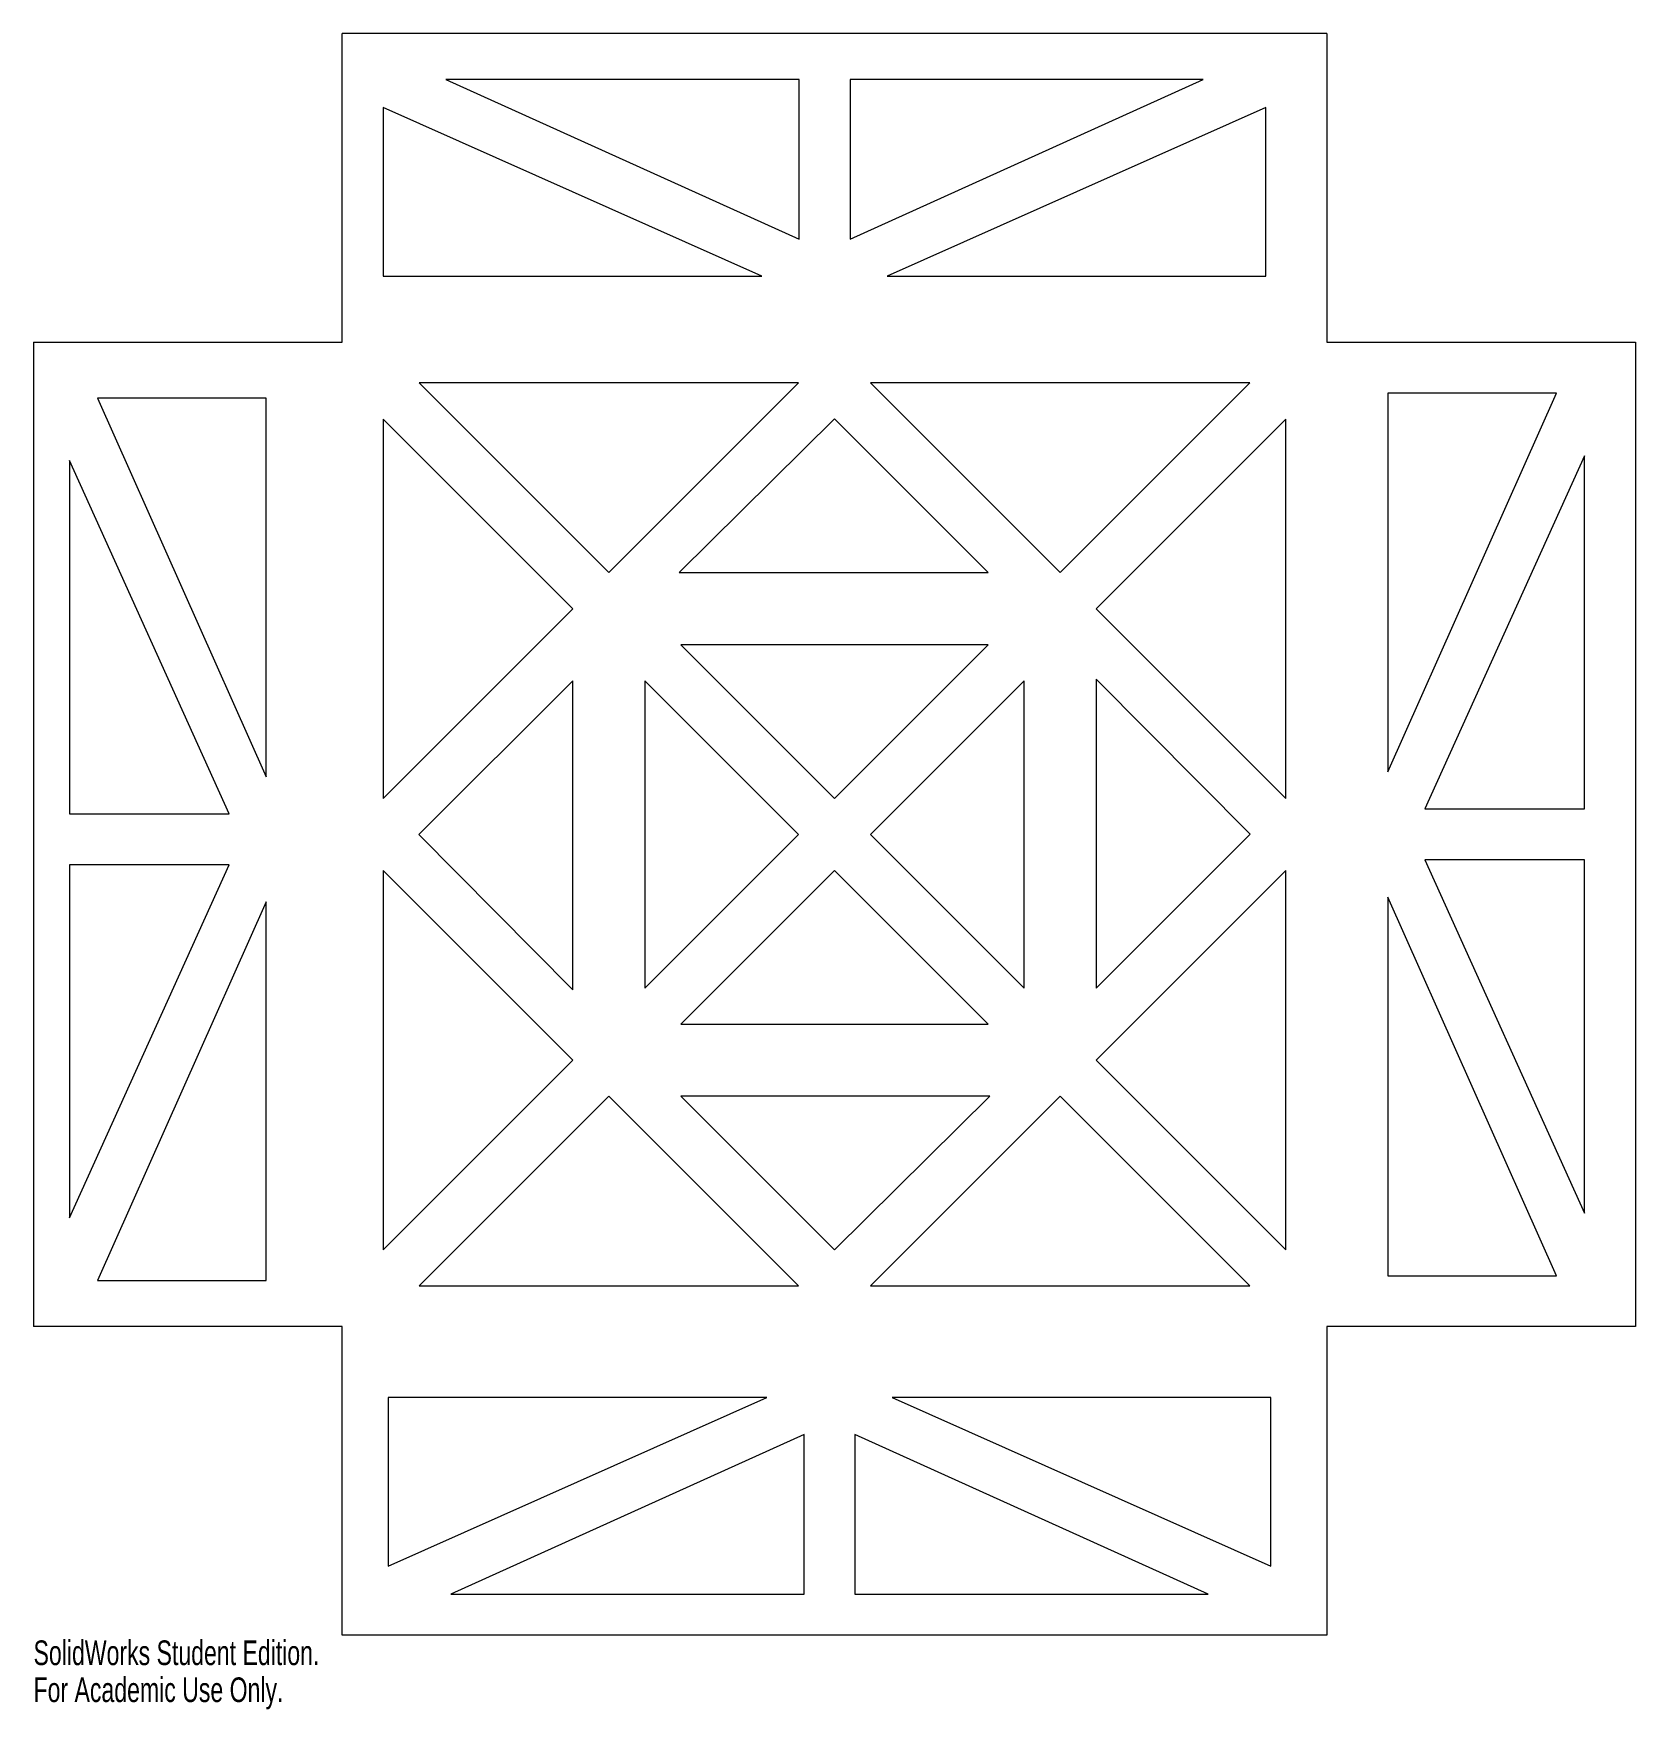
# Model space of a CAD drawing. Header units: millimetres. Extents: x -57 to 257, y -172 to 157.
import ezdxf

# ---------------------------------------------------------------- set-up
doc = ezdxf.new("R2010")
doc.units = ezdxf.units.MM
doc.styles.add('SLDTEXTSTYLE0', font='TXT', dxfattribs={"width": 0.7})

msp = doc.modelspace()

# ---------------------------------------------------------------- linework, layer by layer
at = {"color": 7, "linetype": 'Continuous', "lineweight": 15}
for p, q in [((196.59, 157.14), (3.41, 157.14)), ((3.41, 96.59), (3.41, 157.14)), ((196.59, 157.14), (196.59, 96.59)), ((23.76, 148.12), (93.05, 116.81)), ((93.05, 148.12), (23.76, 148.12)), ((93.05, 116.81), (93.05, 148.12)), ((103.05, 148.12), (103.05, 116.81)), ((172.35, 148.12), (103.05, 148.12)), ((103.05, 116.81), (172.35, 148.12)), ((11.47, 142.65), (11.47, 109.55)), ((85.77, 109.55), (11.47, 142.65)), ((184.64, 142.65), (110.34, 109.55)), ((184.64, 109.55), (184.64, 142.65)), ((11.47, 109.55), (85.77, 109.55)), ((110.34, 109.55), (184.64, 109.55)), ((-57.14, 96.59), (3.41, 96.59)), ((-57.14, 96.59), (-57.14, -96.59)), ((196.59, 96.59), (257.14, 96.59)), ((257.14, 96.59), (257.14, -96.59)), ((-44.6, 85.62), (-11.5, 11.32)), ((-11.5, 85.62), (-44.6, 85.62)), ((-11.5, 11.32), (-11.5, 85.62)), ((92.93, 88.57), (18.5, 88.57)), ((18.5, 88.57), (55.71, 51.36)), ((55.71, 51.36), (92.93, 88.57)), ((107.07, 88.57), (144.29, 51.36)), ((181.5, 88.57), (107.07, 88.57)), ((144.29, 51.36), (181.5, 88.57)), ((208.57, 86.59), (208.57, 12.29)), ((241.67, 86.59), (208.57, 86.59)), ((208.57, 12.29), (241.67, 86.59)), ((48.64, 44.29), (11.43, 81.5)), ((11.43, 81.5), (11.43, 7.07)), ((99.97, 81.53), (69.53, 51.36)), ((130.14, 51.36), (99.97, 81.53)), ((188.57, 81.5), (151.36, 44.29)), ((188.57, 7.07), (188.57, 81.5)), ((-50.07, 73.33), (-50.07, 4.03)), ((-18.76, 4.03), (-50.07, 73.33)), ((247.14, 74.3), (215.83, 5)), ((247.14, 5), (247.14, 74.3)), ((69.53, 51.36), (130.14, 51.36)), ((11.43, 7.07), (48.64, 44.29)), ((151.36, 44.29), (188.57, 7.07)), ((69.86, 37.21), (100, 7.07)), ((130.14, 37.21), (69.86, 37.21)), ((100, 7.07), (130.14, 37.21)), ((48.64, 30.14), (18.47, -0.03)), ((48.64, -30.47), (48.64, 30.14)), ((92.93, 0), (62.79, 30.14)), ((62.79, 30.14), (62.79, -30.14)), ((137.21, 30.14), (107.07, 0)), ((137.21, -30.14), (137.21, 30.14)), ((151.36, 30.47), (151.36, -30.14)), ((181.53, 0.03), (151.36, 30.47)), ((-50.07, 4.03), (-18.76, 4.03)), ((215.83, 5), (247.14, 5)), ((62.79, -30.14), (92.93, 0)), ((107.07, 0), (137.21, -30.14)), ((151.36, -30.14), (181.53, 0.03)), ((18.47, -0.03), (48.64, -30.47)), ((-18.76, -5.97), (-50.07, -5.97)), ((-50.07, -75.26), (-18.76, -5.97)), ((-50.07, -5.97), (-50.07, -75.26)), ((247.14, -5), (215.83, -5)), ((215.83, -5), (247.14, -74.3)), ((247.14, -74.3), (247.14, -5)), ((48.64, -44.29), (11.43, -7.07)), ((11.43, -7.07), (11.43, -81.5)), ((100, -7.07), (69.86, -37.21)), ((130.14, -37.21), (100, -7.07)), ((188.57, -7.07), (151.36, -44.29)), ((188.57, -81.5), (188.57, -7.07)), ((208.57, -12.29), (208.57, -86.59)), ((241.67, -86.59), (208.57, -12.29)), ((-11.5, -13.25), (-44.6, -87.55)), ((-11.5, -87.55), (-11.5, -13.25)), ((69.86, -37.21), (130.14, -37.21)), ((11.43, -81.5), (48.64, -44.29)), ((151.36, -44.29), (188.57, -81.5)), ((55.71, -51.36), (18.5, -88.57)), ((92.93, -88.57), (55.71, -51.36)), ((130.47, -51.36), (69.86, -51.36)), ((69.86, -51.36), (100.03, -81.53)), ((100.03, -81.53), (130.47, -51.36)), ((144.29, -51.36), (107.07, -88.57)), ((181.5, -88.57), (144.29, -51.36)), ((-44.6, -87.55), (-11.5, -87.55)), ((18.5, -88.57), (92.93, -88.57)), ((107.07, -88.57), (181.5, -88.57)), ((208.57, -86.59), (241.67, -86.59)), ((3.41, -96.59), (-57.14, -96.59)), ((3.41, -157.14), (3.41, -96.59)), ((196.59, -96.59), (196.59, -157.14)), ((257.14, -96.59), (196.59, -96.59)), ((86.73, -110.52), (12.43, -110.52)), ((12.43, -143.61), (86.73, -110.52)), ((12.43, -110.52), (12.43, -143.61)), ((185.6, -110.52), (111.31, -110.52)), ((111.31, -110.52), (185.6, -143.61)), ((185.6, -143.61), (185.6, -110.52)), ((94.02, -117.78), (24.72, -149.09)), ((94.02, -149.09), (94.02, -117.78)), ((104.02, -117.78), (104.02, -149.09)), ((173.32, -149.09), (104.02, -117.78)), ((24.72, -149.09), (94.02, -149.09)), ((104.02, -149.09), (173.32, -149.09)), ((196.59, -157.14), (3.41, -157.14))]:
    msp.add_line(p, q, dxfattribs=at)

# ---------------------------------------------------------------- texts
at = {"color": 7, "linetype": 'Continuous', "char_height": 4.8336, "attachment_point": 1, "style": 'SLDTEXTSTYLE0'}
for s, insert in [('SolidWorks Student Edition.', (-57.14, -158.16)), ('For Academic Use Only.', (-57.14, -165.41))]:
    msp.add_mtext(s, dxfattribs=dict(at, insert=insert))

doc.saveas('drawing.dxf')
